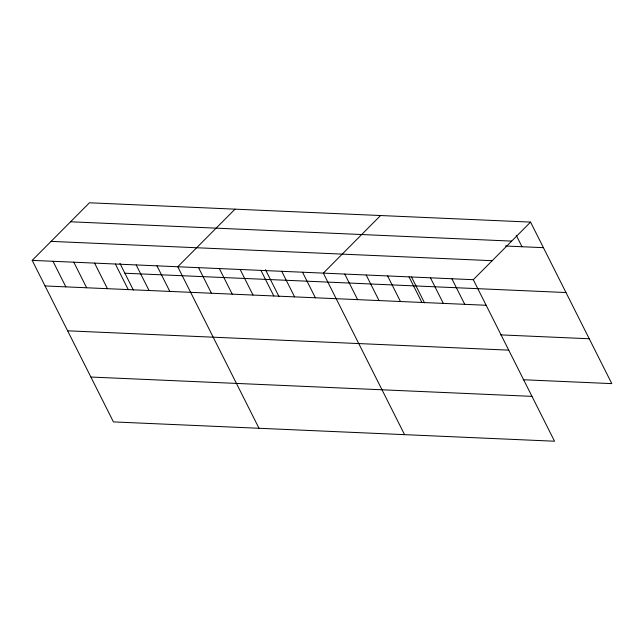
<?xml version="1.0" encoding="UTF-8"?>
<svg xmlns="http://www.w3.org/2000/svg" width="644" height="644" viewBox="0 0 644 644"><rect width="100%" height="100%" fill="white"/><g stroke="black" fill="none" stroke-linecap="round" stroke-linejoin="round"><path stroke-width="0.97" d="M32.2 260.377L473.3 279.697L554.54 441.221L113.441 421.901L32.2 260.377L89.46 202.78L530.559 222.1L611.8 383.623L523.178 379.743M235.028 209.155L177.76 266.753L259.001 428.276M380.588 215.531L323.328 273.128L404.569 434.652M473.3 279.697L530.559 222.1M70.566 221.786L511.666 241.106M505.443 246.008L543.423 247.674M51.093 241.371L492.193 260.691M124.888 273.217L565.987 292.537M45.064 285.952L486.164 305.264M500.613 334.88L589.236 338.76M67.628 330.815L508.728 350.135M90.876 377.038L531.976 396.358M516.23 235.269L522.002 246.733M451.879 278.755L464.735 304.33M430.45 277.814L443.314 303.388M411.5 276.992L424.509 302.857M409.029 276.88L421.892 302.455M387.599 275.938L400.463 301.513M366.178 275.004L379.042 300.579M344.749 274.062L357.613 299.637M302.535 272.219L315.391 297.786M281.734 271.301L294.598 296.876M265.489 269.723L278.949 296.482M260.941 270.391L273.805 295.966M240.148 269.482L253.012 295.057M219.354 268.572L232.218 294.147M198.561 267.663L211.417 293.237M156.967 265.843L169.831 291.418M136.174 264.934L149.038 290.5M119.921 263.348L133.38 290.106M115.381 264.016L128.245 289.591M94.588 263.106L107.443 288.681M73.786 262.197L86.65 287.771M52.993 261.287L65.857 286.862"/></g></svg>
